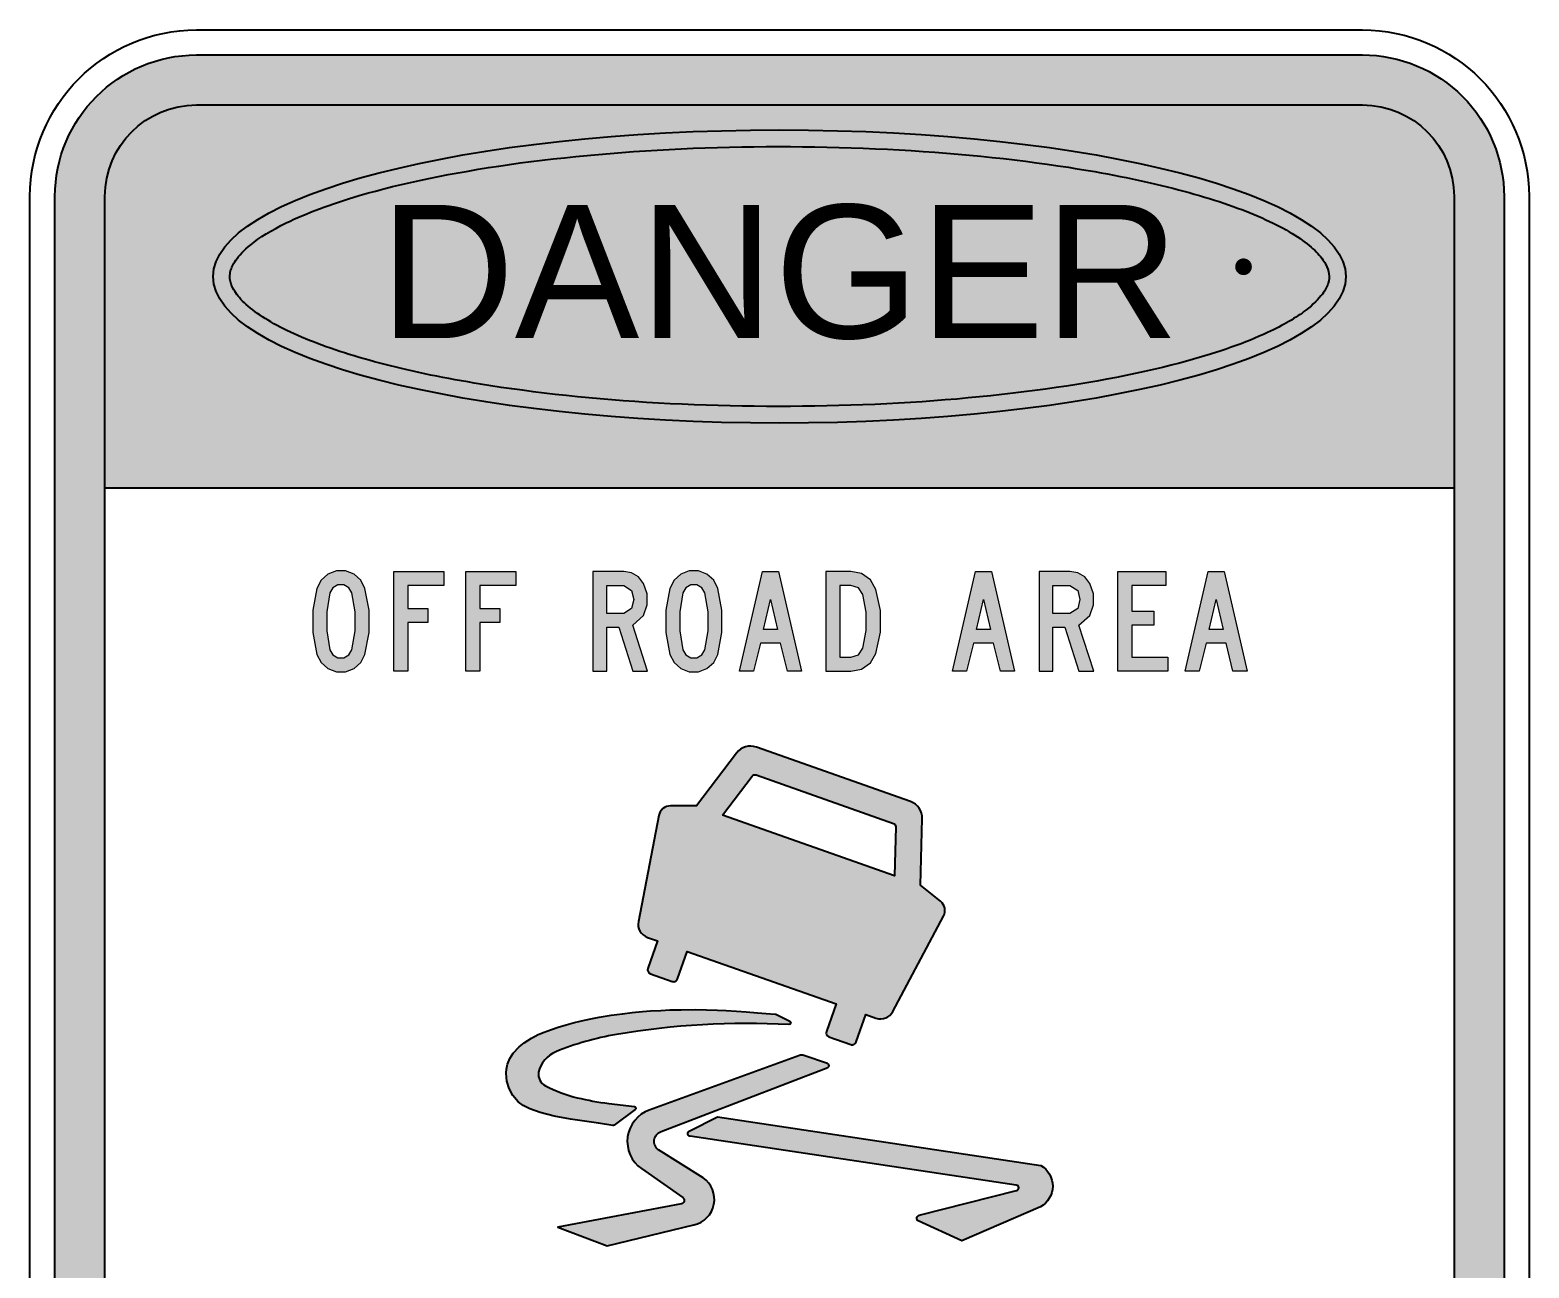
# Model space of a CAD drawing. Extents: x 140 to 359, y 73 to 259.
# Drawn here: x 140.3 to 230.3, y 184.5 to 258.9 of the extents above; entities that cross this region are included whole.
import ezdxf
from ezdxf.enums import TextEntityAlignment as Align

# ---------------------------------------------------------------- set-up
doc = ezdxf.new("R2010")
doc.units = 0
for name, color, linetype in [('2', 1, 'CONTINUOUS'), ('L25', 1, 'CONTINUOUS'), ('L35', 3, 'CONTINUOUS')]:
    doc.layers.add(name, color=color, linetype=linetype)
doc.styles.add('SWIS721', font='swissko.ttf')

msp = doc.modelspace()

# ---------------------------------------------------------------- hatches: boundary and pattern name
at = {"layer": 'L25'}
h = msp.add_hatch(color=256, dxfattribs=at)
edge = h.paths.add_edge_path(flags=16)
edge.add_line((144.77934270235, 148.856653296154), (144.7793427023499, 248.8653577625395))
edge.add_arc((150.2793427023499, 248.8653577625395), 5.5, 90, 180, ccw=False)
edge.add_line((150.2793427023499, 254.3653577625395), (220.27934270235, 254.3653577625395))
edge.add_arc((220.27934270235, 248.8653577625395), 5.5, 0, 90, ccw=False)
edge.add_line((225.77934270235, 248.8653577625395), (225.7793427023499, 148.856653296154))
edge.add_arc((220.2793427023499, 148.856653296154), 5.5, -90, 0, ccw=False)
edge.add_line((220.2793427023499, 143.356653296154), (150.27934270235, 143.356653296154))
edge.add_arc((150.27934270235, 148.856653296154), 5.5, 180, 270, ccw=False)
edge = h.paths.add_edge_path()
edge.add_line((141.77934270235, 148.856653296154), (141.7793427023499, 248.8653577625395))
edge.add_arc((150.2793427023499, 248.8653577625395), 8.499999999999972, 89.99999999999977, 179.9999999999998, ccw=False)
edge.add_line((150.2793427023499, 257.3653577625395), (220.27934270235, 257.3653577625395))
edge.add_arc((220.27934270235, 248.8653577625395), 8.5, 2.2737367544323206e-13, 90.00000000000023, ccw=False)
edge.add_line((228.77934270235, 248.8653577625395), (228.7793427023499, 148.856653296154))
edge.add_arc((220.2793427023499, 148.856653296154), 8.5, -90, 0, ccw=False)
edge.add_line((220.2793427023499, 140.356653296154), (150.27934270235, 140.356653296154))
edge.add_arc((150.27934270235, 148.856653296154), 8.5, 180, 270, ccw=False)
h = msp.add_hatch(color=256, dxfattribs=at)
edge = h.paths.add_edge_path()
edge.add_arc((220.27934270235, 248.8653577625395), 5.499999999999999, 359.9999999999997, 418.2732152906695)
edge.add_line((223.1716240282416, 253.5434672879673), (216.3062578317459, 247.6641268749827))
edge.add_ellipse((185.2793427023499, 244.0653577625395), major_axis=(-34, 0), ratio=0.2588235294117651, start_angle=0, end_angle=204.1389575096286, ccw=False)
edge.add_ellipse((185.2793427023499, 244.0653577625395), major_axis=(-34, 0), ratio=0.2588235294117651, start_angle=204.1389575096286, end_angle=360, ccw=False)
edge.add_line((216.3062578317459, 247.6641268749827), (223.1716240282416, 253.5434672879673))
edge.add_arc((220.2793427023499, 248.8653577625395), 5.499999999999999, 58.27321529066927, 89.99999999999972)
edge.add_line((220.27934270235, 254.3653577625395), (150.2793427023499, 254.3653577625395))
edge.add_arc((150.2793427023499, 248.8653577625395), 5.499999999999999, 90, 180)
edge.add_line((144.7793427023499, 248.8653577625395), (144.7793427023499, 231.3653577625394))
edge.add_line((144.7793427023499, 231.3653577625394), (225.7793427023499, 231.3653577625394))
edge.add_line((225.7793427023499, 231.3653577625394), (225.77934270235, 248.8653577625395))
h = msp.add_hatch(color=256, dxfattribs=at)
h.paths.add_polyline_path([(203.1983346366574, 225.2250731213719), (203.320690284814, 224.6854533397585), (203.1983346366574, 224.1458335581451), (202.7183240169664, 223.8446504242213), (201.6986936156621, 223.8446504242213), (201.6986936156621, 225.5262562552956), (202.7183240169664, 225.5262562552956)], flags=16)
h.paths.add_polyline_path([(200.8610280244366, 226.3670591708328), (200.8610280244366, 220.3653577625395), (201.6986936156621, 220.3653577625395), (201.6986936156621, 223.0069848329958), (202.4202782073544, 223.0069848329958), (203.2579437985799, 220.3653577625395), (204.1583558760395, 220.3653577625395), (203.2579437985799, 223.1262031568407), (203.9199192283498, 223.7254321003765), (204.1332572815458, 224.3528969627177), (204.1332572815458, 225.0180097167993), (203.9199192283498, 225.6454745791405), (203.6155987701143, 226.0282281451686), (203.1983346366574, 226.2760767657933), (202.7183240169664, 226.3670591708328)])
h.paths.add_polyline_path([(176.4024476903778, 225.2250731213719), (176.527940662846, 224.6854533397585), (176.4024476903778, 224.1458335581451), (175.9255743949985, 223.8446504242213), (174.9059439936941, 223.8446504242213), (174.9059439936941, 225.5262562552956), (175.9255743949985, 225.5262562552956)], flags=16)
h.paths.add_polyline_path([(174.065141078157, 226.3670591708328), (174.065141078157, 220.3653577625395), (174.9059439936941, 220.3653577625395), (174.9059439936941, 223.0069848329958), (175.6243912610747, 223.0069848329958), (176.4651941766119, 220.3653577625395), (177.3624689297598, 220.3653577625395), (176.4651941766119, 223.1262031568407), (177.1240322820701, 223.7254321003765), (177.3373703352662, 224.3528969627177), (177.3373703352662, 225.0180097167993), (177.1240322820701, 225.6454745791405), (176.8197118238347, 226.0282281451686), (176.4024476903778, 226.2760767657933), (175.9255743949985, 226.3670591708328)])
h.paths.add_polyline_path([(166.4476381568954, 220.3653577625395), (166.4476381568954, 226.3670591708328), (169.4469201988862, 226.3670591708328), (169.4469201988862, 225.5262562552956), (167.2884410724326, 225.5262562552956), (167.2884410724326, 224.1458335581451), (168.4868989595042, 224.1458335581451), (168.4868989595042, 223.3050306426079), (167.2884410724326, 223.3050306426079), (167.2884410724326, 220.3653577625395)])
h.paths.add_polyline_path([(195.6718936128751, 220.3653577625395), (197.0523163100257, 226.3670591708328), (198.0123375494077, 226.3670591708328), (199.3927602465583, 220.3653577625395), (198.5519573310211, 220.3653577625395), (198.1315558732525, 222.0469635936139), (196.9330979861809, 222.0469635936139), (196.5126965284123, 220.3653577625395)])
h.paths.add_polyline_path([(205.5952504108007, 220.3653577625395), (205.5952504108007, 226.3670591708328), (208.4753141289467, 226.3670591708328), (208.4753141289467, 225.5262562552956), (206.4360533263379, 225.5262562552956), (206.4360533263379, 223.9670060723778), (207.7537295372543, 223.9670060723778), (207.7537295372543, 223.1262031568407), (206.4360533263379, 223.1262031568407), (206.4360533263379, 221.2061606780767), (208.5945324527915, 221.2061606780767), (208.5945324527915, 220.3653577625395)])
h.paths.add_polyline_path([(211.9075469259529, 222.8846291848393), (211.0698813347274, 222.8846291848393), (211.490282792496, 224.6854533397585)], flags=16)
h.paths.add_polyline_path([(209.6298494756544, 220.3653577625395), (211.010272172805, 226.3670591708328), (211.9671560878753, 226.3670591708328), (213.3475787850259, 220.3653577625395), (212.5067758694887, 220.3653577625395), (212.0895117360318, 222.0469635936139), (210.8879165246485, 222.0469635936139), (210.4706523911916, 220.3653577625395)])
h.paths.add_polyline_path([(180.7978390510777, 221.6547980546506), (180.9892158340918, 222.7905094554881), (180.9892158340918, 223.9419074778842), (180.7978390510777, 225.07448155441), (180.6221488896222, 225.3850766612689), (180.314691107075, 225.5607668227244), (179.9601734598523, 225.5607668227244), (179.6527156773051, 225.3850766612689), (179.4770255158495, 225.07448155441), (179.2856487328355, 223.9419074778842), (179.2856487328355, 222.7905094554881), (179.4770255158495, 221.6547980546506), (179.6527156773051, 221.3473402721035), (179.9601734598523, 221.1716501106479), (180.314691107075, 221.1716501106479), (180.6221488896222, 221.3473402721035)], flags=16)
h.paths.add_polyline_path([(181.5758954803808, 221.3849881638439), (181.8268814253172, 222.6995270504487), (181.8268814253172, 224.0328898829237), (181.5758954803808, 225.3442914452167), (181.328046859756, 225.8337140378428), (180.923332023546, 226.2007809823124), (180.4119481607379, 226.3984324139499), (179.8629164061894, 226.3984324139499), (179.3515325433813, 226.2007809823124), (178.9468177071712, 225.8337140378428), (178.6989690865465, 225.3442914452167), (178.44798314161, 224.0328898829237), (178.44798314161, 222.6995270504487), (178.6989690865465, 221.3849881638439), (178.9468177071712, 220.8987028955295), (179.3515325433813, 220.5316359510599), (179.8629164061894, 220.3339845194225), (180.4119481607379, 220.3339845194225), (180.923332023546, 220.5316359510599), (181.328046859756, 220.8987028955295)])
h.paths.add_polyline_path([(185.1618571686605, 222.8846291848393), (184.3210542531234, 222.8846291848393), (184.741455710892, 224.6854533397585)], flags=16)
h.paths.add_polyline_path([(182.8841597183621, 220.3653577625395), (184.261445091201, 226.3670591708328), (185.221466330583, 226.3670591708328), (186.6018890277335, 220.3653577625395), (185.7610861121964, 220.3653577625395), (185.3406846544278, 222.0469635936139), (184.1422267673561, 222.0469635936139), (183.7218253095876, 220.3653577625395)])
h.paths.add_polyline_path([(188.910959721149, 221.2061606780767), (189.5697978266072, 221.2061606780767), (190.0184352031812, 221.3567522450386), (190.2882450939879, 221.7457804596901), (190.4921711742488, 222.8187453742935), (190.4921711742488, 223.9136715590788), (190.2882450939879, 224.9866364736822), (190.0184352031812, 225.3756646883338), (189.5697978266072, 225.5262562552956), (188.910959721149, 225.5262562552956)], flags=16)
h.paths.add_polyline_path([(188.0701568056118, 220.3653577625395), (189.5697978266072, 220.3653577625395), (190.2098119861952, 220.5002627079429), (190.7368824705618, 220.883016273971), (191.0694388476026, 221.4445973257664), (191.3517980356562, 222.7152136720072), (191.3517980356562, 224.0172032613651), (191.0694388476026, 225.2846822832943), (190.7368824705618, 225.8494006594013), (190.2098119861952, 226.2321542254295), (189.5697978266072, 226.3670591708328), (188.0701568056118, 226.3670591708328)])
h.paths.add_polyline_path([(159.6083506498164, 221.6547980546506), (159.7997274328305, 222.7905094554881), (159.7997274328305, 223.9419074778842), (159.6083506498164, 225.07448155441), (159.4326604883609, 225.3850766612689), (159.1252027058137, 225.5607668227244), (158.7706850585909, 225.5607668227244), (158.4632272760438, 225.3850766612689), (158.2875371145882, 225.07448155441), (158.0961603315742, 223.9419074778842), (158.0961603315742, 222.7905094554881), (158.2875371145882, 221.6547980546506), (158.4632272760438, 221.3473402721035), (158.7706850585909, 221.1716501106479), (159.1252027058137, 221.1716501106479), (159.4326604883609, 221.3473402721035)], flags=16)
h.paths.add_polyline_path([(160.3864070791195, 221.3849881638439), (160.6373930240559, 222.6995270504487), (160.6373930240559, 224.0328898829237), (160.3864070791195, 225.3442914452167), (160.1385584584947, 225.8337140378428), (159.7338436222846, 226.2007809823124), (159.2224597594766, 226.3984324139499), (158.6734280049281, 226.3984324139499), (158.16204414212, 226.2007809823124), (157.75732930591, 225.8337140378428), (157.5094806852852, 225.3442914452167), (157.2584947403487, 224.0328898829237), (157.2584947403487, 222.6995270504487), (157.5094806852852, 221.3849881638439), (157.75732930591, 220.8987028955295), (158.16204414212, 220.5316359510599), (158.6734280049281, 220.3339845194225), (159.2224597594766, 220.3339845194225), (159.7338436222846, 220.5316359510599), (160.1385584584947, 220.8987028955295)])
h.paths.add_polyline_path([(162.1244847478045, 220.3653577625395), (162.1244847478045, 226.3670591708328), (165.1237667897953, 226.3670591708328), (165.1237667897953, 225.5262562552956), (162.9652876633417, 225.5262562552956), (162.9652876633417, 224.1458335581451), (164.1637455504133, 224.1458335581451), (164.1637455504133, 223.3050306426079), (162.9652876633417, 223.3050306426079), (162.9652876633417, 220.3653577625395)])
h.paths.add_polyline_path([(197.9527283874853, 222.8846291848393), (197.1119254719481, 222.8846291848393), (197.5323269297167, 224.6854533397585)], flags=16)
h = msp.add_hatch(color=256, dxfattribs=at)
edge = h.paths.add_edge_path(flags=16)
edge.add_line((181.8532236495174, 211.7334621621806), (183.6347126883119, 214.0746877469711))
edge.add_arc((183.8022244940605, 213.9472244013836), 0.2104925403274134, 70.55060005435922, 142.7317111398456, ccw=False)
edge.add_line((183.8723130891901, 214.1457053787245), (192.1176256952355, 211.2340793645028))
edge.add_arc((192.0475371001064, 211.0355983871607), 0.2104925403282178, -1.6305110308604753, 70.55060005461019, ccw=False)
edge.add_line((192.2579444129596, 211.0296090439816), (192.174234471297, 208.0888552154732))
edge.add_line((192.174234471297, 208.0888552154732), (181.8532236495174, 211.7334621621806))
edge = h.paths.add_edge_path()
edge.add_arc((183.5411380926126, 214.8207290806467), 1.052462701639888, 70.55060005457243, 142.7317111400611)
edge.add_line((182.7035790638654, 215.4580458085827), (180.2896073982836, 212.285614150938))
edge.add_line((180.2896073982836, 212.285614150938), (178.7345202398596, 212.2856141509376))
edge.add_arc((178.7345202398594, 211.5699395138223), 0.7156746371153133, 89.99999999997954, 169.0813656645526)
edge.add_line((178.0318013453635, 211.7054988791523), (176.8052516694253, 205.3472540598218))
edge.add_arc((177.6319797805968, 205.1877724535516), 0.8419701613119516, 169.081365664582, 250.5506000546441)
edge.add_line((177.3516254000812, 204.3938485441841), (177.9580344689778, 204.1797103417142))
edge.add_line((177.9580344689778, 204.1797103417142), (177.3762991294072, 202.5323182297753))
edge.add_arc((177.614476302217, 202.448211915621), 0.2525910483930113, 160.5506000546994, 250.5506000546852)
edge.add_line((177.5303699880627, 202.2100347428113), (178.8403444385191, 201.7474500149596))
edge.add_arc((178.9244507526738, 201.9856271877698), 0.2525910483936104, 250.5506000546243, 340.5506000546447)
edge.add_line((179.1626279254841, 201.9015208736151), (179.744363265055, 203.5489129855532))
edge.add_line((179.744363265055, 203.5489129855532), (188.6760072454408, 200.3949262047477))
edge.add_line((188.6760072454408, 200.3949262047477), (188.0942719058704, 198.7475340928101))
edge.add_arc((188.3324490786806, 198.6634277786554), 0.2525910483935473, 160.5506000546262, 250.550600054614)
edge.add_line((188.2483427645258, 198.4252506058452), (189.5583172149825, 197.9626658779941))
edge.add_arc((189.6424235291371, 198.2008430508046), 0.2525910483937949, 250.5506000546802, 340.5506000546862)
edge.add_line((189.8806007019476, 198.11673673665), (190.4623360415182, 199.7641288485871))
edge.add_line((190.4623360415182, 199.7641288485871), (191.0687451104148, 199.5499906461168))
edge.add_arc((191.3490994909303, 200.3439145554847), 0.8419701613123574, 250.5506000546513, 332.0198344447218)
edge.add_line((192.0926518105291, 199.9488908845995), (195.1307210076234, 205.6674428729755))
edge.add_arc((194.4987015359648, 206.0032129932286), 0.7156746371155055, 332.0198344446632, 411.1012001092265)
edge.add_line((194.9481071030805, 206.5601912894447), (193.7378507225308, 207.5367032267163))
edge.add_line((193.7378507225308, 207.5367032267163), (193.8512802317223, 211.521513833394))
edge.add_arc((192.7992436674568, 211.5514605492901), 1.052462701640581, 358.3694889691293, 430.5506000545907)
edge.add_line((193.1496866431024, 212.5438654359998), (183.8915810682583, 215.8131339673556))
h = msp.add_hatch(color=256, dxfattribs=at)
edge = h.paths.add_edge_path()
edge.add_line((175.2821719262695, 193.1064564735151), (174.4170277208531, 193.2321958824194))
edge.add_line((174.4170277208531, 193.2321958824194), (172.7297310446684, 193.4800699978935))
edge.add_line((172.7297310446684, 193.4800699978935), (171.7408319427718, 193.6601007644385))
edge.add_line((171.7408319427718, 193.6601007644385), (170.9027459974972, 193.8715962916789))
edge.add_line((170.9027459974972, 193.8715962916789), (170.2837387301928, 194.0923547437819))
edge.add_line((170.2837387301928, 194.0923547437819), (169.8962847927919, 194.2962802794801))
edge.add_line((169.8962847927919, 194.2962802794801), (169.5911427908858, 194.5286574567756))
edge.add_line((169.5911427908858, 194.5286574567756), (169.2707311390573, 194.9058463749931))
edge.add_line((169.2707311390573, 194.9058463749931), (169.0545422166099, 195.3128535944733))
edge.add_line((169.0545422166099, 195.3128535944733), (168.9172299898304, 195.7639619113963))
edge.add_line((168.9172299898304, 195.7639619113963), (168.8830752724785, 195.9855404275828))
edge.add_line((168.8830752724785, 195.9855404275828), (168.8706419625355, 196.2594650183374))
edge.add_line((168.8706419625355, 196.2594650183374), (168.8862990688281, 196.4831306912284))
edge.add_line((168.8862990688281, 196.4831306912284), (168.9499314020003, 196.7875569914245))
edge.add_line((168.9499314020003, 196.7875569914245), (169.0900653281913, 197.1256403566756))
edge.add_line((169.0900653281913, 197.1256403566756), (169.297470944787, 197.4438515260308))
edge.add_line((169.297470944787, 197.4438515260308), (169.6482332638964, 197.8201637188911))
edge.add_line((169.6482332638964, 197.8201637188911), (169.9572379051798, 198.0716562637197))
edge.add_line((169.9572379051798, 198.0716562637197), (170.3896636325614, 198.3496879351555))
edge.add_line((170.3896636325614, 198.3496879351555), (170.7995012636231, 198.5587426282647))
edge.add_line((170.7995012636231, 198.5587426282647), (171.1462520302638, 198.7072732461161))
edge.add_line((171.1462520302638, 198.7072732461161), (171.5909543872224, 198.8724770593785))
edge.add_line((171.5909543872224, 198.8724770593785), (172.0007448670189, 199.0088777376335))
edge.add_line((172.0007448670189, 199.0088777376335), (172.464838668874, 199.1489605014502))
edge.add_line((172.464838668874, 199.1489605014502), (172.8921176150847, 199.2654723597521))
edge.add_line((172.8921176150847, 199.2654723597521), (173.3913137709487, 199.3877284641055))
edge.add_line((173.3913137709487, 199.3877284641055), (173.9530530756065, 199.5090404918329))
edge.add_line((173.9530530756065, 199.5090404918329), (174.4556135176037, 199.6043843429979))
edge.add_line((174.4556135176037, 199.6043843429979), (175.179690695867, 199.722328224348))
edge.add_line((175.179690695867, 199.722328224348), (175.8530928449877, 199.8140155094088))
edge.add_line((175.8530928449877, 199.8140155094088), (176.4415555702381, 199.8814245700846))
edge.add_line((176.4415555702381, 199.8814245700846), (177.057642451071, 199.9397985831219))
edge.add_line((177.057642451071, 199.9397985831219), (177.527710161407, 199.9761929582392))
edge.add_line((177.527710161407, 199.9761929582392), (178.1489138020555, 200.0137954615318))
edge.add_line((178.1489138020555, 200.0137954615318), (178.7001890883251, 200.0374399315681))
edge.add_line((178.7001890883251, 200.0374399315681), (179.3803691334024, 200.0544003576809))
edge.add_line((179.3803691334024, 200.0544003576809), (180.2339184861205, 200.057245512808))
edge.add_line((180.2339184861205, 200.057245512808), (180.8995068323384, 200.0457241677922))
edge.add_line((180.8995068323384, 200.0457241677922), (181.5567272649577, 200.0231004632427))
edge.add_line((181.5567272649577, 200.0231004632427), (182.0719491427605, 199.9984829644761))
edge.add_line((182.0719491427605, 199.9984829644761), (182.6954681131789, 199.9619579255508))
edge.add_line((182.6954681131789, 199.9619579255508), (183.2760956559355, 199.9226015719915))
edge.add_line((183.2760956559355, 199.9226015719915), (183.9559454315827, 199.8717054531641))
edge.add_line((183.9559454315827, 199.8717054531641), (184.4881827289283, 199.8294835504715))
edge.add_line((184.4881827289283, 199.8294835504715), (185.0218028433057, 199.7861301873484))
edge.add_arc((185.0133502198815, 199.6825274936485), 0.10394693350272, 63.43267902525071, 85.3357452950562, ccw=False)
edge.add_line((185.059840384883, 199.7754986157389), (185.8970708760834, 199.3568419106175))
edge.add_arc((185.850580711116, 199.263870788518), 0.1039469334956101, -91.55001264020302, 63.432679044363226, ccw=False)
edge.add_arc((183.3333277729198, 152.604553134274), 46.62326135154704, 86.90847883430546, 99.69307146961714)
edge.add_arc((178.3745361171087, 181.4947786153165), 17.31058108770311, 99.61447318315636, 112.1556036728737)
edge.add_arc((172.561881894301, 195.866249154584), 1.80853392781854, 113.307276342868, 166.1648579155882)
edge.add_arc((171.6211297796378, 196.203149848457), 0.820894718316534, 173.3142013117886, 242.0658222501535)
edge.add_arc((174.9560301018074, 202.5167193025968), 7.96111223972833, 242.1471215182778, 256.8130114250544)
edge.add_arc((177.2882531176626, 212.2670594035829), 17.98645233951371, 256.6652642954088, 262.770812682853)
edge.add_line((175.0248628633191, 194.4235863022458), (176.5672625543627, 194.2405150791278))
edge.add_arc((176.5550108351581, 194.1372926960914), 0.103946933495815, -53.582731868477026, 83.23109066385132, ccw=False)
edge.add_line((176.6167201217103, 194.0536450485669), (175.3588436773142, 193.1256732495758))
edge.add_arc((175.2971343907614, 193.2093208971012), 0.1039469334967437, 261.72390725240007, 306.4172681314802, ccw=False)
h = msp.add_hatch(color=256, dxfattribs=at)
edge = h.paths.add_edge_path()
edge.add_arc((179.8056688830089, 188.6686966584131), 1.565368338191556, 282.4516959238755, 415.5281098497726)
edge.add_line((180.6916702500516, 189.959192536675), (178.0244204354298, 191.6317420971201))
edge.add_arc((178.3865490723462, 192.1490687213417), 0.6314776209838556, 109.92558065960529, 235.007979804316, ccw=False)
edge.add_line((178.1713419262182, 192.7427436071663), (188.1713683915708, 196.5857549381624))
edge.add_arc((188.1283269623453, 196.7044899153274), 0.1262955241968088, 289.9255806595559, 433.3007557620198)
edge.add_line((188.1646177141881, 196.8254590881064), (186.7408284218018, 197.3043689017197))
edge.add_arc((186.6198592489923, 196.9011383257899), 0.4209850806559289, 73.30075576202866, 109.925580659566)
edge.add_line((186.4763878182405, 197.2969215830064), (177.4615398468415, 194.0290391931203))
edge.add_arc((178.1430291429139, 192.1490687213417), 1.999679133116238, 109.925580659602, 235.0079798043151)
edge.add_line((176.9962884593448, 190.5108677446395), (179.4759941481443, 188.7750737626661))
edge.add_arc((179.3552846025053, 188.6026315545921), 0.2104925403282197, -79.38034472128089, 55.00797980428831, ccw=False)
edge.add_line((179.3940759644106, 188.395744291148), (171.964686279049, 187.0027337247942))
edge.add_line((171.964686279049, 187.0027337247942), (174.9234539532664, 185.8731917822865))
edge.add_line((174.9234539532664, 185.8731917822865), (180.1431880563582, 187.1401487063245))
h = msp.add_hatch(color=256, dxfattribs=at)
edge = h.paths.add_edge_path()
edge.add_arc((199.4736467233952, 189.3579759084965), 0.1683940322624729, 283.6269948595339, 441.5373863480665)
edge.add_line((199.4984282681733, 189.5245364834836), (179.9098443096898, 192.45202529972))
edge.add_arc((179.9346258544676, 192.6185858747067), 0.1683940322619746, 120.17321764148559, 261.5373863481394, ccw=False)
edge.add_line((179.8499883372658, 192.7641641724827), (181.5636653121583, 193.6241204894532))
edge.add_line((181.5636653121583, 193.6241204894532), (200.9686207648018, 190.7020791186473))
edge.add_arc((200.25207919405, 189.4656408539875), 1.429059622594622, -61.02866691333293, 59.90682018775112, ccw=False)
edge.add_line((200.9442756034521, 188.2154106608866), (196.2194425977304, 186.1739863655076))
edge.add_line((196.2194425977304, 186.1739863655076), (193.6119076277232, 187.3679926018869))
edge.add_arc((193.7169918557865, 187.5256189440211), 0.1894432862950374, 103.62699485953362, 236.30993248059082, ccw=False)
edge.add_line((193.6723590126828, 187.7097294218292), (199.5133203617098, 189.1943221504446))

# ---------------------------------------------------------------- linework, layer by layer
at = {"layer": '2'}
for points in [[(141.77934270235, 148.856653296154), (141.7793427023499, 248.8653577625395, -0.4142135623730951), (150.2793427023499, 257.3653577625395), (220.27934270235, 257.3653577625395, -0.4142135623730951), (228.77934270235, 248.8653577625395), (228.7793427023499, 148.856653296154, -0.4142135623730951), (220.2793427023499, 140.356653296154), (150.27934270235, 140.356653296154, -0.4142135623730951)], [(144.77934270235, 148.856653296154), (144.7793427023499, 248.8653577625395, -0.4142135623730951), (150.2793427023499, 254.3653577625395), (220.27934270235, 254.3653577625395, -0.4142135623730951), (225.77934270235, 248.8653577625395), (225.7793427023499, 148.856653296154, -0.4142135623730951), (220.2793427023499, 143.356653296154), (150.27934270235, 143.356653296154, -0.4142135623730951)], [(183.8915810682583, 215.8131339673556, 0.3257935955012428), (182.7035790638654, 215.4580458085827), (180.2896073982836, 212.285614150938), (178.7345202398596, 212.2856141509376, 0.3594375276627016), (178.0318013453635, 211.7054988791523), (176.8052516694253, 205.3472540598218, 0.3712473171965299), (177.3516254000812, 204.3938485441841), (177.9580344689778, 204.1797103417142), (177.3762991294072, 202.5323182297753, 0.4142135623730227), (177.5303699880627, 202.2100347428113), (178.8403444385191, 201.7474500149596, 0.4142135623731609), (179.1626279254841, 201.9015208736151), (179.744363265055, 203.5489129855532), (188.6760072454408, 200.3949262047477), (188.0942719058704, 198.7475340928101, 0.4142135623730227), (188.2483427645258, 198.4252506058452), (189.5583172149825, 197.9626658779941, 0.4142135623731535), (189.8806007019476, 198.11673673665), (190.4623360415182, 199.7641288485871), (191.0687451104148, 199.5499906461168, 0.3712473171965722), (192.0926518105291, 199.9488908845995), (195.1307210076234, 205.6674428729755, 0.3594375276626592), (194.9481071030805, 206.5601912894447), (193.7378507225308, 207.5367032267163), (193.8512802317223, 211.521513833394, 0.3257935955011139), (193.1496866431024, 212.5438654359998)], [(181.8532236495174, 211.7334621621806), (183.6347126883119, 214.0746877469711, -0.3257935955012405), (183.8723130891901, 214.1457053787245), (192.1176256952355, 211.2340793645028, -0.3257935955011296), (192.2579444129596, 211.0296090439816), (192.174234471297, 208.0888552154732)], [(175.2821719262695, 193.1064564735151), (174.4170277208531, 193.2321958824194), (172.7297310446684, 193.4800699978935), (171.7408319427718, 193.6601007644385), (170.9027459974972, 193.8715962916789), (170.2837387301928, 194.0923547437819), (169.8962847927919, 194.2962802794801), (169.5911427908858, 194.5286574567756), (169.2707311390573, 194.9058463749931), (169.0545422166099, 195.3128535944733), (168.9172299898304, 195.7639619113963), (168.8830752724785, 195.9855404275828), (168.8706419625355, 196.2594650183374), (168.8862990688281, 196.4831306912284), (168.9499314020003, 196.7875569914245), (169.0900653281913, 197.1256403566756), (169.297470944787, 197.4438515260308), (169.6482332638964, 197.8201637188911), (169.9572379051798, 198.0716562637197), (170.3896636325614, 198.3496879351555), (170.7995012636231, 198.5587426282647), (171.1462520302638, 198.7072732461161), (171.5909543872224, 198.8724770593785), (172.0007448670189, 199.0088777376335), (172.464838668874, 199.1489605014502), (172.8921176150847, 199.2654723597521), (173.3913137709487, 199.3877284641055), (173.9530530756065, 199.5090404918329), (174.4556135176037, 199.6043843429979), (175.179690695867, 199.722328224348), (175.8530928449877, 199.8140155094088), (176.4415555702381, 199.8814245700846), (177.057642451071, 199.9397985831219), (177.527710161407, 199.9761929582392), (178.1489138020555, 200.0137954615318), (178.7001890883251, 200.0374399315681), (179.3803691334024, 200.0544003576809), (180.2339184861205, 200.057245512808), (180.8995068323384, 200.0457241677922), (181.5567272649577, 200.0231004632427), (182.0719491427605, 199.9984829644761), (182.6954681131789, 199.9619579255508), (183.2760956559355, 199.9226015719915), (183.9559454315827, 199.8717054531641), (184.4881827289283, 199.8294835504715), (185.0218028433057, 199.7861301873484, -0.09586219092448593), (185.059840384883, 199.7754986157389), (185.8970708760834, 199.3568419106175, -0.8024606906445502), (185.8477689960076, 199.1599618897591, 0.05584124261409572), (175.4833607978109, 198.5622131872441, 0.05477568888766404), (171.8463134928367, 197.527199735094, 0.2348129669085091), (170.8058175254812, 196.2987221602527, 0.3093204036788311), (171.2365759766375, 195.4779005732709, 0.06407950860353145), (173.1398633813564, 194.765535745418, 0.0266467846745165), (175.0248628633191, 194.4235863022458), (176.5672625543627, 194.2405150791278, -0.6796874695056485), (176.6167201217103, 194.0536450485669), (175.3588436773142, 193.1256732495758, -0.1975218329354789)], [(180.1431880563582, 187.1401487063245, 0.6561055716858354), (180.6916702500516, 189.959192536675), (178.0244204354298, 191.6317420971201, -0.6073069269731758), (178.1713419262182, 192.7427436071663), (188.1713683915708, 196.5857549381624, 0.7223853167383837), (188.1646177141881, 196.8254590881064), (186.7408284218018, 197.3043689017197, 0.1611803587523173), (186.4763878182405, 197.2969215830064), (177.4615398468415, 194.0290391931203, 0.6073069269731758), (176.9962884593448, 190.5108677446395), (179.4759941481443, 188.7750737626661, -0.6643249822213008), (179.3940759644106, 188.395744291148), (171.964686279049, 187.0027337247942), (174.9234539532664, 185.8731917822865)], [(199.5133203617098, 189.1943221504446, 0.8236799162522428), (199.4984282681733, 189.5245364834836), (179.9098443096898, 192.45202529972, -0.709115440163362), (179.8499883372658, 192.7641641724827), (181.5636653121583, 193.6241204894532), (200.9686207648018, 190.7020791186473, -0.5828055991161007), (200.9442756034521, 188.2154106608866), (196.2194425977304, 186.1739863655076), (193.6119076277232, 187.3679926018869, -0.6536524020510306), (193.6723590126828, 187.7097294218292)]]:
    msp.add_lwpolyline(points, format="xyb", close=True, dxfattribs=at)
at = {"layer": 'L25'}
msp.add_line((225.77934270235, 231.3653577625395), (144.7793427023499, 231.3653577625395), dxfattribs=at)
at = {"layer": 'L25', "const_width": 0.5}
msp.add_lwpolyline([(212.8890553166266, 244.6518080837794, 1), (213.3890553166266, 244.6518080837794, 1)], format="xyb", close=True, dxfattribs=at)
at = {"layer": 'L25', "lineweight": 0}
for points in [[(160.3864070791195, 221.3849881638439), (160.6373930240559, 222.6995270504487), (160.6373930240559, 224.0328898829237), (160.3864070791195, 225.3442914452167), (160.1385584584947, 225.8337140378428), (159.7338436222846, 226.2007809823124), (159.2224597594766, 226.3984324139499), (158.6734280049281, 226.3984324139499), (158.16204414212, 226.2007809823124), (157.75732930591, 225.8337140378428), (157.5094806852852, 225.3442914452167), (157.2584947403487, 224.0328898829237), (157.2584947403487, 222.6995270504487), (157.5094806852852, 221.3849881638439), (157.75732930591, 220.8987028955295), (158.16204414212, 220.5316359510599), (158.6734280049281, 220.3339845194225), (159.2224597594766, 220.3339845194225), (159.7338436222846, 220.5316359510599), (160.1385584584947, 220.8987028955295), (160.3864070791195, 221.3849881638439), (160.3864070791195, 221.3849881638439)], [(162.1244847478045, 220.3653577625395), (162.1244847478045, 226.3670591708328), (165.1237667897953, 226.3670591708328), (165.1237667897953, 225.5262562552956), (162.9652876633417, 225.5262562552956), (162.9652876633417, 224.1458335581451), (164.1637455504133, 224.1458335581451), (164.1637455504133, 223.3050306426079), (162.9652876633417, 223.3050306426079), (162.9652876633417, 220.3653577625395), (162.1244847478045, 220.3653577625395), (162.1244847478045, 220.3653577625395)], [(166.4476381568954, 220.3653577625395), (166.4476381568954, 226.3670591708328), (169.4469201988862, 226.3670591708328), (169.4469201988862, 225.5262562552956), (167.2884410724326, 225.5262562552956), (167.2884410724326, 224.1458335581451), (168.4868989595042, 224.1458335581451), (168.4868989595042, 223.3050306426079), (167.2884410724326, 223.3050306426079), (167.2884410724326, 220.3653577625395), (166.4476381568954, 220.3653577625395), (166.4476381568954, 220.3653577625395)], [(181.5758954803808, 221.3849881638439), (181.8268814253172, 222.6995270504487), (181.8268814253172, 224.0328898829237), (181.5758954803808, 225.3442914452167), (181.328046859756, 225.8337140378428), (180.923332023546, 226.2007809823124), (180.4119481607379, 226.3984324139499), (179.8629164061894, 226.3984324139499), (179.3515325433813, 226.2007809823124), (178.9468177071712, 225.8337140378428), (178.6989690865465, 225.3442914452167), (178.44798314161, 224.0328898829237), (178.44798314161, 222.6995270504487), (178.6989690865465, 221.3849881638439), (178.9468177071712, 220.8987028955295), (179.3515325433813, 220.5316359510599), (179.8629164061894, 220.3339845194225), (180.4119481607379, 220.3339845194225), (180.923332023546, 220.5316359510599), (181.328046859756, 220.8987028955295), (181.5758954803808, 221.3849881638439), (181.5758954803808, 221.3849881638439)], [(182.8841597183621, 220.3653577625395), (184.261445091201, 226.3670591708328), (185.221466330583, 226.3670591708328), (186.6018890277335, 220.3653577625395), (185.7610861121964, 220.3653577625395), (185.3406846544278, 222.0469635936139), (184.1422267673561, 222.0469635936139), (183.7218253095876, 220.3653577625395), (182.8841597183621, 220.3653577625395), (182.8841597183621, 220.3653577625395)], [(188.0701568056118, 220.3653577625395), (189.5697978266072, 220.3653577625395), (190.2098119861952, 220.5002627079429), (190.7368824705618, 220.883016273971), (191.0694388476026, 221.4445973257664), (191.3517980356562, 222.7152136720072), (191.3517980356562, 224.0172032613651), (191.0694388476026, 225.2846822832943), (190.7368824705618, 225.8494006594013), (190.2098119861952, 226.2321542254295), (189.5697978266072, 226.3670591708328), (188.0701568056118, 226.3670591708328), (188.0701568056118, 220.3653577625395), (188.0701568056118, 220.3653577625395)], [(195.6718936128751, 220.3653577625395), (197.0523163100257, 226.3670591708328), (198.0123375494077, 226.3670591708328), (199.3927602465583, 220.3653577625395), (198.5519573310211, 220.3653577625395), (198.1315558732525, 222.0469635936139), (196.9330979861809, 222.0469635936139), (196.5126965284123, 220.3653577625395), (195.6718936128751, 220.3653577625395), (195.6718936128751, 220.3653577625395)], [(205.5952504108007, 220.3653577625395), (205.5952504108007, 226.3670591708328), (208.4753141289467, 226.3670591708328), (208.4753141289467, 225.5262562552956), (206.4360533263379, 225.5262562552956), (206.4360533263379, 223.9670060723778), (207.7537295372543, 223.9670060723778), (207.7537295372543, 223.1262031568407), (206.4360533263379, 223.1262031568407), (206.4360533263379, 221.2061606780767), (208.5945324527915, 221.2061606780767), (208.5945324527915, 220.3653577625395), (205.5952504108007, 220.3653577625395), (205.5952504108007, 220.3653577625395)], [(209.6298494756544, 220.3653577625395), (211.010272172805, 226.3670591708328), (211.9671560878753, 226.3670591708328), (213.3475787850259, 220.3653577625395), (212.5067758694887, 220.3653577625395), (212.0895117360318, 222.0469635936139), (210.8879165246485, 222.0469635936139), (210.4706523911916, 220.3653577625395), (209.6298494756544, 220.3653577625395), (209.6298494756544, 220.3653577625395)], [(159.6083506498164, 221.6547980546506), (159.7997274328305, 222.7905094554881), (159.7997274328305, 223.9419074778842), (159.6083506498164, 225.07448155441), (159.4326604883609, 225.3850766612689), (159.1252027058137, 225.5607668227244), (158.7706850585909, 225.5607668227244), (158.4632272760438, 225.3850766612689), (158.2875371145882, 225.07448155441), (158.0961603315742, 223.9419074778842), (158.0961603315742, 222.7905094554881), (158.2875371145882, 221.6547980546506), (158.4632272760438, 221.3473402721035), (158.7706850585909, 221.1716501106479), (159.1252027058137, 221.1716501106479), (159.4326604883609, 221.3473402721035), (159.6083506498164, 221.6547980546506), (159.6083506498164, 221.6547980546506)], [(180.7978390510777, 221.6547980546506), (180.9892158340918, 222.7905094554881), (180.9892158340918, 223.9419074778842), (180.7978390510777, 225.07448155441), (180.6221488896222, 225.3850766612689), (180.314691107075, 225.5607668227244), (179.9601734598523, 225.5607668227244), (179.6527156773051, 225.3850766612689), (179.4770255158495, 225.07448155441), (179.2856487328355, 223.9419074778842), (179.2856487328355, 222.7905094554881), (179.4770255158495, 221.6547980546506), (179.6527156773051, 221.3473402721035), (179.9601734598523, 221.1716501106479), (180.314691107075, 221.1716501106479), (180.6221488896222, 221.3473402721035), (180.7978390510777, 221.6547980546506), (180.7978390510777, 221.6547980546506)], [(188.910959721149, 221.2061606780767), (189.5697978266072, 221.2061606780767), (190.0184352031812, 221.3567522450386), (190.2882450939879, 221.7457804596901), (190.4921711742488, 222.8187453742935), (190.4921711742488, 223.9136715590788), (190.2882450939879, 224.9866364736822), (190.0184352031812, 225.3756646883338), (189.5697978266072, 225.5262562552956), (188.910959721149, 225.5262562552956), (188.910959721149, 221.2061606780767), (188.910959721149, 221.2061606780767)], [(185.1618571686605, 222.8846291848393), (184.3210542531234, 222.8846291848393), (184.741455710892, 224.6854533397585), (185.1618571686605, 222.8846291848393), (185.1618571686605, 222.8846291848393)], [(197.9527283874853, 222.8846291848393), (197.1119254719481, 222.8846291848393), (197.5323269297167, 224.6854533397585), (197.9527283874853, 222.8846291848393), (197.9527283874853, 222.8846291848393)], [(211.9075469259529, 222.8846291848393), (211.0698813347274, 222.8846291848393), (211.490282792496, 224.6854533397585), (211.9075469259529, 222.8846291848393), (211.9075469259529, 222.8846291848393)]]:
    msp.add_lwpolyline(points, dxfattribs=at)
for points in [[(174.065141078157, 226.3670591708328), (174.065141078157, 220.3653577625395), (174.9059439936941, 220.3653577625395), (174.9059439936941, 223.0069848329958), (175.6243912610747, 223.0069848329958), (176.4651941766119, 220.3653577625395), (177.3624689297598, 220.3653577625395), (176.4651941766119, 223.1262031568407), (177.1240322820701, 223.7254321003765), (177.3373703352662, 224.3528969627177), (177.3373703352662, 225.0180097167993), (177.1240322820701, 225.6454745791405), (176.8197118238347, 226.0282281451686), (176.4024476903778, 226.2760767657933), (175.9255743949985, 226.3670591708328)], [(200.8610280244366, 226.3670591708328), (200.8610280244366, 220.3653577625395), (201.6986936156621, 220.3653577625395), (201.6986936156621, 223.0069848329958), (202.4202782073544, 223.0069848329958), (203.2579437985799, 220.3653577625395), (204.1583558760395, 220.3653577625395), (203.2579437985799, 223.1262031568407), (203.9199192283498, 223.7254321003765), (204.1332572815458, 224.3528969627177), (204.1332572815458, 225.0180097167993), (203.9199192283498, 225.6454745791405), (203.6155987701143, 226.0282281451686), (203.1983346366574, 226.2760767657933), (202.7183240169664, 226.3670591708328)], [(176.4024476903778, 225.2250731213719), (176.527940662846, 224.6854533397585), (176.4024476903778, 224.1458335581451), (175.9255743949985, 223.8446504242213), (174.9059439936941, 223.8446504242213), (174.9059439936941, 225.5262562552956), (175.9255743949985, 225.5262562552956)], [(203.1983346366574, 225.2250731213719), (203.320690284814, 224.6854533397585), (203.1983346366574, 224.1458335581451), (202.7183240169664, 223.8446504242213), (201.6986936156621, 223.8446504242213), (201.6986936156621, 225.5262562552956), (202.7183240169664, 225.5262562552956)]]:
    msp.add_lwpolyline(points, close=True, dxfattribs=at)
at = {"layer": 'L25'}
msp.add_ellipse((185.2793427023499, 244.0653577625395), major_axis=(-34, 0), ratio=0.2588235294117651, dxfattribs=at)
msp.add_open_spline([(152.2793427023499, 244.0653577625395), (152.2793427023499, 243.8720186970609), (152.3202133862926, 243.6754247727633), (152.5270196356247, 243.2219756111286), (152.6964084104364, 242.9673123603476), (153.1994381228265, 242.4235181914403), (153.5320916663461, 242.1358140704527), (154.7149469660576, 241.3035668528503), (155.7631718781404, 240.7535263068173), (158.342567480648, 239.7150393620293), (159.8733429187394, 239.2247735139921), (163.3297511738506, 238.3387087614436), (165.2554335123278, 237.9425529389747), (170.5941816905552, 237.0728508737252), (174.2273347548164, 236.6865142372524), (181.791829766926, 236.2544546909087), (185.7216387067162, 236.2087067980359), (193.4080855287259, 236.4634660546869), (197.163118592571, 236.7639779615843), (204.046460771094, 237.67327029455), (207.1737364967026, 238.2824212222707), (211.6707742509523, 239.5210703588809), (213.2883259613087, 240.0967864733036), (215.5271524624002, 241.1404253376362), (216.2991735767388, 241.5961138883061), (217.3219686021947, 242.3787952181157), (217.6516274804471, 242.7101173578521), (218.0495262687002, 243.2507242932047), (218.1578673551199, 243.4690791728283), (218.2773270149992, 243.8613640486929), (218.2920276640796, 244.0358134774482), (218.2482671272935, 244.40183572258), (218.1874968325931, 244.5972956008034), (217.9459044064718, 245.0393398514665), (217.7636181405062, 245.2837479740573), (217.2557844305146, 245.7982634984384), (216.9309808686464, 246.0676322147568), (215.7317429096697, 246.8930017716496), (214.6374159612556, 247.4536150692324), (211.9497164836714, 248.5079442739566), (210.3566810929071, 249.0035321437502), (206.765993584205, 249.8940122487101), (204.7682977978177, 250.2892560514108), (199.2852459185178, 251.1409221187392), (195.587819669519, 251.5089685032701), (187.9227909084884, 251.8970052654441), (183.9568084649582, 251.9170138971059), (176.2380288176789, 251.6064832329357), (172.4868843260078, 251.2759348084797), (165.6588478564597, 250.3068958963147), (162.5829281957451, 249.6679088548684), (158.3233787621799, 248.4156661743509), (156.848619833373, 247.8607185624805), (154.7835642422992, 246.8511296183833), (154.0650338440655, 246.4051889477457), (153.1257553781597, 245.6469423378103), (152.8279143238159, 245.3291869008478), (152.4705522006484, 244.8100061299042), (152.3754780964251, 244.5999744562801), (152.2936740843411, 244.2902004457802), (152.2793427023499, 244.1776486077212), (152.2793427023499, 244.0653577625395)], degree=3, knots=[0, 0, 0, 0, 0.117498879572647, 0.117498879572647, 0.234997759145294, 0.234997759145294, 0.352496638717941, 0.352496638717941, 0.5713439686289553, 0.5713439686289553, 0.7901912985399696, 0.7901912985399696, 1.009038628450984, 1.009038628450984, 1.353598992605938, 1.353598992605938, 1.698159356760893, 1.698159356760893, 2.042719720915847, 2.042719720915847, 2.387280085070801, 2.387280085070801, 2.634741953695191, 2.634741953695191, 2.815444902883768, 2.815444902883768, 2.953348266097021, 2.953348266097021, 3.062937612023276, 3.062937612023276, 3.172526957949531, 3.172526957949531, 3.282116303875787, 3.282116303875787, 3.391705649802042, 3.391705649802042, 3.501294995728297, 3.501294995728297, 3.72482200858838, 3.72482200858838, 3.948349021448463, 3.948349021448463, 4.171876034308546, 4.171876034308546, 4.519233613074625, 4.519233613074625, 4.866591191840703, 4.866591191840703, 5.213948770606781, 5.213948770606781, 5.56130634937286, 5.56130634937286, 5.796288619180807, 5.796288619180807, 5.972922040313198, 5.972922040313198, 6.106881765569482, 6.106881765569482, 6.214942252096772, 6.214942252096772, 6.283185307179586, 6.283185307179586, 6.283185307179586, 6.283185307179586], dxfattribs=at)
at = {"layer": 'L35'}
msp.add_lwpolyline([(140.27934270235, 148.856653296154), (140.2793427023499, 248.8653577625395, -0.414213562373095), (150.2793427023499, 258.8653577625395), (220.27934270235, 258.8653577625395, -0.414213562373095), (230.27934270235, 248.8653577625395), (230.2793427023499, 148.856653296154, -0.4142135623730948), (220.2793427023499, 138.856653296154), (150.27934270235, 138.856653296154, -0.414213562373095)], format="xyb", close=True, dxfattribs=at)

# ---------------------------------------------------------------- texts
at = {"layer": 'L25', "style": 'SWIS721', "width": 0.9365264384868073}
msp.add_text('DANGER', height=8, dxfattribs=at).set_placement((161.2793427023499, 240.3653577625395), (209.2793427023499, 240.3653577625395), align=Align.FIT)

doc.saveas('drawing.dxf')
